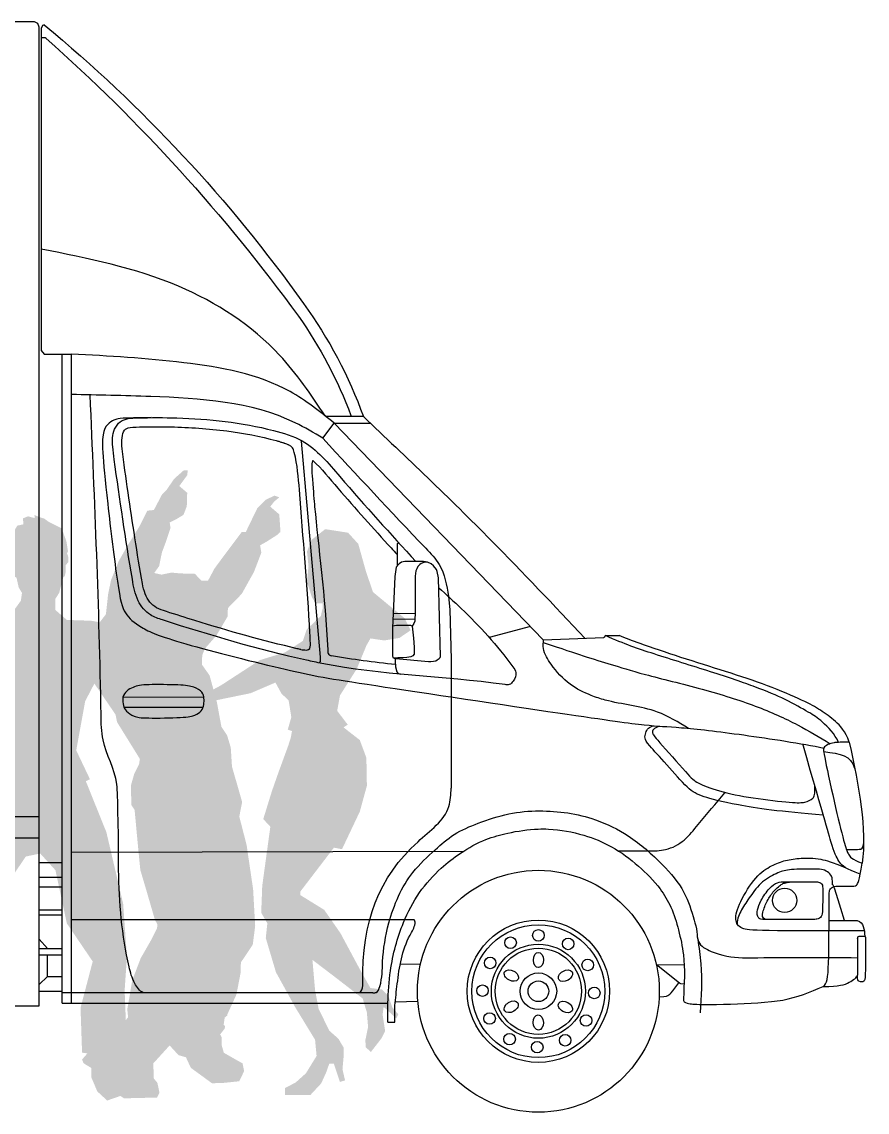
# Model space of a CAD drawing. Header units: metres. Extents: x -22.6 to 47.7, y -9.5 to 1.5.
# Drawn here: x 3.893 to 6.539, y -6.419 to -3.007 of the extents above; entities that cross this region are included whole.
import ezdxf

# ---------------------------------------------------------------- set-up
doc = ezdxf.new("R2010")
doc.units = ezdxf.units.M
doc.layers.add('furgoone', color=7, linetype='Continuous')
doc.layers.add('persone', color=7, linetype='Continuous')

msp = doc.modelspace()

# ---------------------------------------------------------------- hatches: boundary and pattern name
at = {"layer": 'persone', "transparency": 33554483}
h = msp.add_hatch(color=256, dxfattribs=at)
h.dxf.hatch_style = 1
h.paths.add_polyline_path([(4.5384, -4.8418), (4.5817, -4.7972), (4.62, -4.7285), (4.643, -4.6683), (4.6391, -4.6454), (4.6595, -4.6339), (4.6914, -4.6136), (4.7029, -4.6034), (4.6991, -4.5486), (4.671, -4.5244), (4.6825, -4.5091), (4.6991, -4.4951), (4.6838, -4.49), (4.657, -4.5027), (4.6302, -4.5295), (4.5945, -4.6034), (4.5818, -4.6034), (4.5283, -4.6747), (4.4964, -4.718), (4.476, -4.7562), (4.4556, -4.7562), (4.4352, -4.7346), (4.3894, -4.7333), (4.3613, -4.7307), (4.3307, -4.7371), (4.3078, -4.732), (4.3231, -4.7104), (4.332, -4.6671), (4.3435, -4.6365), (4.3588, -4.5906), (4.3562, -4.5741), (4.3766, -4.5639), (4.3995, -4.5499), (4.4097, -4.5231), (4.411, -4.4811), (4.3863, -4.4598), (4.4113, -4.4257), (4.4124, -4.411), (4.3999, -4.411), (4.3704, -4.4371), (4.3454, -4.4734), (4.3318, -4.4871), (4.3067, -4.5348), (4.2863, -4.537), (4.2624, -4.5847), (4.2238, -4.6472), (4.1965, -4.6949), (4.1726, -4.754), (4.1635, -4.7983), (4.1567, -4.8608), (4.1272, -4.8994), (4.1176, -4.9669), (4.1176, -5.0738), (4.1865, -5.1745), (4.1916, -5.1987), (4.2629, -5.3138), (4.2604, -5.3304), (4.2451, -5.361), (4.2349, -5.3966), (4.2362, -5.4578), (4.2464, -5.4731), (4.2553, -5.5691), (4.2642, -5.6608), (4.2834, -5.7257), (4.3101, -5.8175), (4.3178, -5.8315), (4.3165, -5.8442), (4.2999, -5.8773), (4.2655, -5.9372), (4.2388, -6.0072), (4.2311, -6.0535), (4.2235, -6.0968), (4.226, -6.1223), (4.1941, -6.1592), (4.1763, -6.1783), (4.1661, -6.1949), (4.1648, -6.2102), (4.147, -6.228), (4.1572, -6.2509), (4.1763, -6.2675), (4.1738, -6.307), (4.1789, -6.3337), (4.198, -6.3656), (4.2133, -6.3757), (4.3165, -6.3732), (4.3241, -6.3579), (4.3178, -6.3273), (4.3063, -6.3133), (4.305, -6.2662), (4.356, -6.2102), (4.384, -6.2407), (4.407, -6.2471), (4.4223, -6.2802), (4.4886, -6.3286), (4.5255, -6.3273), (4.5739, -6.3223), (4.5892, -6.2904), (4.5841, -6.2662), (4.5612, -6.2535), (4.5255, -6.2331), (4.5191, -6.2102), (4.5191, -6.1847), (4.514, -6.1758), (4.5281, -6.1579), (4.5298, -6.1493), (4.525, -6.1463), (4.5283, -6.1231), (4.5361, -6.1167), (4.537, -6.1121), (4.565, -6.051), (4.5778, -5.9847), (4.579, -5.9503), (4.6161, -5.8952), (4.6237, -5.8366), (4.6173, -5.722), (4.5969, -5.5831), (4.574, -5.494), (4.583, -5.4486), (4.5511, -5.3378), (4.5473, -5.278), (4.5358, -5.2398), (4.518, -5.213), (4.504, -5.1366), (4.481, -5.0525), (4.4568, -5.0181), (4.4581, -4.9896), (4.4658, -4.9692), (4.5027, -4.9272), (4.5371, -4.8686)])
at = {"layer": 'persone', "transparency": 33554534}
h = msp.add_hatch(dxfattribs=at)
h.set_pattern_fill('ANGLE', color=256)
h.set_pattern_definition([(0, (-21.604, -2.895), (0, 6.985), [5.08, -1.905]), (90, (-21.604, -2.895), (-6.985, 4e-16), [5.08, -1.905])])
h.paths.add_polyline_path([(4.2273, -5.1802), (4.2022, -5.0895), (4.2005, -5.0388), (4.2036, -4.9764), (4.2067, -4.9203), (4.2371, -4.8774), (4.2371, -4.836), (4.2141, -4.7915), (4.2157, -4.7639), (4.2525, -4.7454), (4.3247, -4.8038), (4.3692, -4.8375), (4.3938, -4.8851), (4.4265, -4.9371), (4.4809, -4.9935), (4.4782, -5.0155), (4.4675, -5.037), (4.4628, -5.0539), (4.4797, -5.0585), (4.5058, -5.0769), (4.5289, -5.0938), (4.5504, -5.1045), (4.5672, -5.0861), (4.5657, -5.0585), (4.5427, -5.0201), (4.5074, -4.9848), (4.4859, -4.9188), (4.4291, -4.8249), (4.4148, -4.7763), (4.3471, -4.6813), (4.2877, -4.6314), (4.2343, -4.6089), (4.1749, -4.6136), (4.1226, -4.6124), (4.106, -4.5946), (4.0679, -4.5478), (4.0358, -4.4968), (3.9895, -4.46), (3.9277, -4.4434), (3.8909, -4.4458), (3.8791, -4.4557), (3.8374, -4.4855), (3.8235, -4.5251), (3.8077, -4.5489), (3.8077, -4.5827), (3.8235, -4.6303), (3.8414, -4.664), (3.8335, -4.6977), (3.7977, -4.7294), (3.7342, -4.7493), (3.6231, -4.7889), (3.4207, -4.8841), (3.3909, -4.8841), (3.3631, -4.8742), (3.3076, -4.8821), (3.2718, -4.9119), (3.2818, -4.9258), (3.3056, -4.9258), (3.3512, -4.9297), (3.3869, -4.9397), (3.4167, -4.9317), (3.4306, -4.9159), (3.5715, -4.8881), (3.7501, -4.8405), (3.8156, -4.8191), (3.8096, -4.8583), (3.8037, -4.8802), (3.8057, -4.9059), (3.8255, -4.9079), (3.8671, -4.9214), (3.907, -4.9009), (3.9062, -4.922), (3.9276, -4.9581), (3.9585, -4.9694), (3.9829, -4.9784), (3.9794, -5.0303), (3.9589, -5.082), (3.9021, -5.137), (3.8621, -5.2198), (3.8413, -5.3117), (3.8142, -5.5185), (3.7815, -5.5929), (3.9077, -5.6406), (3.9514, -5.8294), (4.0136, -6.0335), (3.9939, -6.1593), (3.9874, -6.2013), (4.0022, -6.2251), (3.9905, -6.2987), (3.9593, -6.3734), (3.9739, -6.4022), (4.0348, -6.4047), (4.0604, -6.3864), (4.0787, -6.3243), (4.0872, -6.295), (4.0909, -6.3182), (4.0909, -6.3462), (4.0897, -6.3742), (4.1043, -6.3742), (4.1092, -6.2706), (4.1165, -6.2317), (4.1165, -6.1841), (4.1043, -6.1354), (4.1128, -6.1196), (4.1259, -6.175), (4.1333, -6.1731), (4.1275, -6.133), (4.125, -6.0635), (4.0921, -5.9856), (4.0726, -5.932), (4.0848, -5.7779), (4.0509, -5.6616), (4.1571, -5.6283), (4.2309, -5.5773), (4.1763, -5.4705), (4.1693, -5.3912), (4.1974, -5.3351)])
at = {"layer": 'persone', "transparency": 33554483}
h = msp.add_hatch(color=256, dxfattribs=at)
h.dxf.hatch_style = 1
h.paths.add_polyline_path([(4.1225, -5.074), (4.1225, -5.024), (4.2368, -5.0074), (4.3319, -4.9812), (4.3867, -4.9432), (4.3986, -4.9146), (4.37, -4.8837), (4.3319, -4.8671), (4.3081, -4.8242), (4.282, -4.81), (4.2391, -4.81), (4.2106, -4.8385), (4.213, -4.8718), (4.1915, -4.8908), (4.163, -4.8908), (4.1106, -4.8813), (4.0345, -4.8789), (3.9988, -4.848), (3.9988, -4.8124), (4.0103, -4.7942), (4.0232, -4.745), (4.0279, -4.7415), (4.0302, -4.731), (4.0302, -4.7076), (4.0395, -4.6979), (4.0384, -4.6792), (4.0348, -4.6701), (4.0379, -4.664), (4.033, -4.6329), (4.0181, -4.5922), (3.9792, -4.5729), (3.9634, -4.5617), (3.9515, -4.5582), (3.933, -4.5505), (3.9338, -4.5603), (3.913, -4.5547), (3.897, -4.561), (3.8984, -4.5797), (3.879, -4.5839), (3.872, -4.5964), (3.8685, -4.6082), (3.8499, -4.6277), (3.8481, -4.6531), (3.8508, -4.673), (3.8565, -4.6827), (3.8602, -4.6903), (3.8527, -4.6973), (3.8539, -4.7171), (3.8632, -4.7374), (3.8771, -4.7473), (3.8835, -4.7769), (3.8939, -4.7943), (3.8905, -4.8187), (3.8707, -4.846), (3.848, -4.8529), (3.8411, -4.8551), (3.7917, -4.8529), (3.7348, -4.8541), (3.7063, -4.8523), (3.7179, -4.8465), (3.7202, -4.8233), (3.6958, -4.7989), (3.6615, -4.7931), (3.6232, -4.8181), (3.5971, -4.8465), (3.5561, -4.8567), (3.5152, -4.8902), (3.5171, -4.9143), (3.5645, -4.9469), (3.6463, -4.9831), (3.703, -5.0026), (3.7179, -5.0314), (3.7274, -5.1347), (3.763, -5.2545), (3.7485, -5.3663), (3.7727, -5.3895), (3.7378, -5.4989), (3.6917, -5.6738), (3.6607, -5.8094), (3.5989, -5.9355), (3.5489, -6.0805), (3.5144, -6.133), (3.499, -6.1749), (3.4799, -6.209), (3.487, -6.2351), (3.5034, -6.252), (3.488, -6.2916), (3.4775, -6.3517), (3.4925, -6.4002), (3.5623, -6.4007), (3.5734, -6.3643), (3.5703, -6.3255), (3.5917, -6.2946), (3.5917, -6.247), (3.6257, -6.2388), (3.6679, -6.1257), (3.7226, -5.9735), (3.7417, -5.8617), (3.9059, -5.6191), (3.9511, -5.6096), (3.9987, -5.662), (4.0344, -5.8284), (4.1153, -5.9474), (4.0772, -6.0924), (4.082, -6.2328), (4.0986, -6.2351), (4.082, -6.2542), (4.0867, -6.266), (4.1105, -6.2803), (4.1105, -6.3089), (4.1296, -6.354), (4.1605, -6.3826), (4.2152, -6.3636), (4.2152, -6.3231), (4.1962, -6.2756), (4.1986, -6.2232), (4.2224, -6.2232), (4.2152, -6.0377), (4.2224, -5.9331), (4.2105, -5.7666), (4.1581, -5.543), (4.0939, -5.3837), (4.1067, -5.3773), (4.0637, -5.2869), (4.0916, -5.1334)])
h = msp.add_hatch(color=256, dxfattribs=at)
h.dxf.hatch_style = 1
h.paths.add_polyline_path([(4.9733, -5.3976), (4.9717, -5.3102), (4.9511, -5.2547), (4.9002, -5.215), (4.8058, -5.2291), (4.739, -5.2265), (4.7346, -5.2493), (4.7268, -5.2732), (4.6966, -5.3558), (4.676, -5.4146), (4.649, -5.5019), (4.6712, -5.5258), (4.7566, -5.5799), (4.87, -5.5914), (4.8954, -5.5961), (4.9511, -5.4786)])
h.paths.add_polyline_path([(4.87, -5.5914), (4.7566, -5.5799), (4.6712, -5.5258), (4.6458, -5.7107), (4.6426, -5.7948), (4.6617, -5.8282), (4.6569, -5.8742), (4.6887, -5.9812), (4.7491, -6.0908), (4.8111, -6.1924), (4.8159, -6.243), (4.7825, -6.2973), (4.7507, -6.3259), (4.7174, -6.3434), (4.7174, -6.3649), (4.7968, -6.3649), (4.8302, -6.3291), (4.8461, -6.2941), (4.8556, -6.2671), (4.8699, -6.2671), (4.889, -6.3243), (4.9049, -6.3195), (4.8969, -6.2846), (4.9001, -6.2497), (4.9001, -6.2163), (4.8842, -6.1893), (4.8556, -6.1639), (4.8222, -6.0956), (4.8111, -6.0368), (4.8029, -5.9425), (4.8747, -5.9971), (4.96, -6.0631), (4.9732, -6.1067), (4.977, -6.1525), (4.9685, -6.1936), (4.9697, -6.216), (4.9859, -6.2306), (5.0187, -6.1882), (5.0304, -6.1655), (5.0225, -6.1142), (5.0257, -6.0892), (5.0654, -6.1258), (5.0717, -6.1131), (5.0527, -6.0908), (5.04, -6.0543), (5.0209, -6.0352), (4.9843, -6.0305), (4.9494, -5.9685), (4.8906, -5.859), (4.8397, -5.7859), (4.765, -5.7398), (4.765, -5.7287)])
h.paths.add_polyline_path([(4.9416, -5.032), (4.9718, -4.9589), (4.9845, -4.9367), (4.9058, -4.9365), (4.8545, -4.903), (4.8351, -4.8267), (4.8351, -4.841), (4.8292, -4.8663), (4.7846, -4.9089), (4.7729, -4.9444), (4.7859, -4.9748), (4.8049, -4.9831), (4.8416, -4.999), (4.7927, -5.0295), (4.7206, -5.0454), (4.6871, -5.0747), (4.7062, -5.1097), (4.7284, -5.1303), (4.7368, -5.1831), (4.7257, -5.2221), (4.739, -5.2265), (4.8058, -5.2291), (4.9002, -5.215), (4.9134, -5.2066), (4.8803, -5.1632), (4.8891, -5.1149)])
h.paths.add_polyline_path([(4.8416, -4.999), (4.8049, -4.9831), (4.7859, -4.9748), (4.7729, -4.9444), (4.7174, -4.9803), (4.6382, -5.0046), (4.5169, -5.0834), (4.4233, -5.1338), (4.4026, -5.1605), (4.3487, -5.1932), (4.3661, -5.2228), (4.3645, -5.2494), (4.3724, -5.2653), (4.4044, -5.2671), (4.4357, -5.2141), (4.4598, -5.1509), (4.4932, -5.1319), (4.6092, -5.1081), (4.6871, -5.0747), (4.7206, -5.0454), (4.7927, -5.0295)])
h.paths.add_polyline_path([(4.9924, -4.7917), (4.9702, -4.7266), (4.9463, -4.6409), (4.9145, -4.6059), (4.843, -4.5948), (4.8001, -4.6282), (4.7858, -4.6647), (4.7906, -4.7107), (4.7858, -4.76), (4.8017, -4.8092), (4.8144, -4.8267), (4.8351, -4.8267), (4.8545, -4.903), (4.9058, -4.9365), (4.9845, -4.9367), (5.0274, -4.943), (5.0751, -4.9351), (5.11, -4.9113), (5.0909, -4.8731)])

# ---------------------------------------------------------------- linework, layer by layer
at = {"layer": 'furgoone'}
for p, q in [((4.0195, -6.0774), (4.0195, -4.0469)), ((4.0488, -6.0774), (4.0488, -4.0469)), ((5.7197, -4.928), (5.763, -4.928)), ((4.0488, -5.6051), (5.2758, -5.6023)), ((5.7602, -5.6012), (5.8815, -5.6009)), ((4.0488, -5.8161), (5.1204, -5.8159)), ((4.9921, -6.0454), (4.0195, -6.0454)), ((4.0195, -6.0774), (5.0393, -6.0774))]:
    msp.add_line(p, q, dxfattribs=at)
for points in [[(3.9329, -3.0074), (-0.6636, -3.0074), (-0.6722, -3.0142), (-0.6722, -3.3746)], [(3.9475, -5.622), (3.9475, -3.0244), (3.9432, -3.0124), (3.9329, -3.0074)], [(3.9635, -3.0168), (3.9586, -3.0193), (3.9544, -3.0285), (3.9544, -4.0361), (3.963, -4.0469), (4.0488, -4.0469)], [(3.9695, -3.0591), (3.9662, -3.0573), (3.9592, -3.0573), (3.9544, -3.0573)], [(4.8357, -4.3106), (4.8711, -4.2628), (4.9832, -4.2628)], [(4.9625, -4.2424), (4.8455, -4.2424)], [(4.8711, -4.2628), (5.5247, -4.9406), (5.7149, -4.9341)], [(4.7664, -4.3165), (4.7676, -4.3194), (4.8273, -4.9953), (4.8273, -5.0091), (4.8237, -5.0133)], [(5.0731, -4.6376), (5.0729, -4.6376), (5.0678, -4.6409), (5.0675, -4.7106)], [(5.0639, -4.9991), (5.166, -5.0088), (5.1732, -5.0094), (5.1822, -5.0082), (5.1886, -5.0067), (5.1937, -5.0035), (5.1993, -4.9997), (5.2025, -4.9968), (5.204, -4.9933), (5.1973, -4.7475), (5.1931, -4.7273), (5.1907, -4.7215), (5.1812, -4.7099), (5.1741, -4.7029), (5.1634, -4.6984), (5.1506, -4.6959), (5.0924, -4.6963), (5.0816, -4.6984), (5.0742, -4.7033), (5.0647, -4.7137), (5.0606, -4.7425), (5.0535, -4.9044), (5.0535, -4.9609), (5.0535, -4.9832), (5.0535, -4.9911), (5.0548, -4.996), (5.0585, -4.9981), (5.0639, -4.9991)], [(5.1634, -4.6984), (5.1511, -4.6989), (5.1436, -4.7019), (5.1385, -4.7059), (5.133, -4.7112), (5.1292, -4.7187), (5.1263, -4.7257), (5.1239, -4.7415), (5.1243, -4.8522), (5.1234, -4.8822), (5.1201, -4.8897), (5.1147, -4.8985), (5.1188, -4.9363), (5.1209, -4.9639), (5.1209, -4.9764), (5.1209, -4.986), (5.1168, -4.991), (5.1113, -4.9948), (5.0978, -4.9961), (5.0863, -4.9976), (5.0703, -4.9979), (5.0643, -4.9984), (5.0585, -4.9981)], [(5.2286, -4.8057), (5.233, -4.8466), (5.2369, -5.003), (5.2369, -5.0625), (5.2369, -5.1848), (5.2369, -5.4053)], [(5.1236, -4.8769), (5.0547, -4.8776)], [(5.1241, -4.8585), (5.0555, -4.8595)], [(5.1147, -4.8985), (5.1106, -4.8963), (5.095, -4.8963), (5.0805, -4.8964), (5.0717, -4.8963), (5.0658, -4.8964), (5.0592, -4.8972), (5.0559, -4.8988), (5.0538, -4.8987)], [(5.4849, -4.8993), (5.3564, -4.9338)], [(5.7197, -4.928), (5.7149, -4.9341)], [(5.0619, -4.9983), (5.0614, -5.0082), (5.0632, -5.0259), (5.0668, -5.0408), (5.0698, -5.0454), (5.0779, -5.0486)], [(4.21, -5.1203), (4.4627, -5.1197)], [(4.2137, -5.1515), (4.4605, -5.1522)], [(3.8539, -5.4934), (3.9475, -5.4934)], [(3.9475, -5.6382), (4.0195, -5.6382)], [(3.9475, -5.6842), (4.0195, -5.6842)], [(3.9475, -5.7142), (4.0195, -5.7142)], [(3.9475, -5.7861), (4.0195, -5.7861)], [(3.9475, -5.8013), (4.0195, -5.8013)], [(6.4195, -5.8191), (6.5079, -5.8191)], [(3.9475, -5.8776), (3.9736, -5.907)], [(6.5087, -5.8758), (6.5087, -5.9904)], [(3.9475, -5.907), (4.0195, -5.907)], [(3.9475, -5.9268), (4.0195, -5.9268)], [(3.9475, -6.0191), (3.9736, -5.994), (3.9736, -5.9268)], [(5.141, -5.9562), (5.0774, -5.9572)], [(5.9661, -6.0187), (5.9558, -6.0177), (5.9517, -6.0158), (5.9461, -6.0115), (5.8792, -5.9583)], [(5.9663, -5.9588), (5.8793, -5.9585)], [(3.9736, -5.994), (4.0195, -5.994)], [(5.8879, -6.0579), (5.902, -6.0574), (5.9112, -6.0565), (5.9153, -6.0538), (5.9211, -6.05), (5.9251, -6.0456), (5.9303, -6.0398), (5.9402, -6.0268), (5.9496, -6.0142)], [(3.9475, -6.0406), (4.0195, -6.0406)], [(5.0621, -6.0741), (5.1327, -6.0718)], [(5.0393, -6.1371), (5.0602, -6.1371), (5.0602, -6.0976)]]:
    msp.add_lwpolyline(points, dxfattribs=at)
for points in [[(3.9635, -3.0168, -0.065287), (4.7751, -3.889, -0.070003), (4.9625, -4.2424)], [(3.9695, -3.0591, -0.053889), (4.7589, -3.9285, -0.065364), (4.9235, -4.2393)]]:
    msp.add_lwpolyline(points, format="xyb", dxfattribs=at)
msp.add_lwpolyline([(3.9475, -5.5617), (-0.6332, -5.5617), (-0.6332, -6.086), (3.9475, -6.086)], close=True, dxfattribs=at)
for centre, radius in [((5.5099, -6.0406), 0.3784), ((6.2805, -5.7563), 0.0381), ((5.5099, -6.0406), 0.2227), ((5.5099, -6.0406), 0.2078), ((5.5099, -5.8657), 0.0181), ((5.5099, -6.0406), 0.1471), ((5.4229, -5.8888), 0.0181), ((5.603, -5.8925), 0.0181), ((5.3589, -5.9521), 0.0181), ((5.5099, -6.0406), 0.1349), ((5.6643, -5.9584), 0.0181), ((5.5099, -6.0406), 0.0573), ((5.3349, -6.0388), 0.0181), ((5.5099, -6.0406), 0.0323), ((5.6848, -6.046), 0.0181), ((5.3572, -6.126), 0.0181), ((5.659, -6.1322), 0.0181), ((5.4198, -6.1907), 0.0181), ((5.5063, -6.2156), 0.0181), ((5.5937, -6.1942), 0.0181)]:
    msp.add_circle(centre, radius, dxfattribs=at)
for centre, major_axis in [((5.5102, -5.9428), (0.0004, -0.0239)), ((5.4253, -5.9915), (0.0209, -0.0116)), ((5.5947, -5.992), (-0.0205, -0.0123)), ((5.425, -6.0893), (0.0205, 0.0123)), ((5.5944, -6.0898), (-0.0209, 0.0116)), ((5.5096, -6.1384), (-0.0004, 0.0239))]:
    msp.add_ellipse(centre, major_axis=major_axis, ratio=0.664051, dxfattribs=at)
for points in [[(4.8432, -4.2406), (4.6999, -4.0501), (4.3842, -3.835), (3.9544, -3.7188)], [(4.8711, -4.2628), (4.7328, -4.1643), (4.4, -4.0739), (4.0488, -4.0469)], [(4.8357, -4.3106), (4.7489, -4.262), (4.2967, -4.1799), (4.0488, -4.1734)], [(4.9625, -4.2424), (5.3622, -4.6299), (5.6555, -4.9361)], [(4.8357, -4.3106), (5.1575, -4.6545), (5.1996, -4.7055), (5.2286, -4.8057)], [(5.9798, -5.218), (5.8823, -5.167), (5.7187, -5.1294), (5.6753, -5.1151), (5.6091, -5.0801), (5.55, -5.0176), (5.526, -4.9683), (5.526, -4.9406)], [(4.9401, -6.0454), (4.9542, -6.0414), (4.9602, -6.0139), (5.1333, -5.5727), (5.2298, -5.4622), (5.2369, -5.4053)], [(5.8815, -5.6009), (5.908, -5.5971), (5.966, -5.5674), (6.0103, -5.5192), (6.0932, -5.4198)], [(5.0393, -6.1371), (5.0393, -6.0774), (5.047, -5.9766), (5.0881, -5.8254), (5.1382, -5.732), (5.2062, -5.6555), (5.2667, -5.6083), (5.346, -5.5658), (5.4141, -5.546), (5.5093, -5.5332), (5.5419, -5.5332), (5.6526, -5.5527), (5.7389, -5.5886), (5.8231, -5.649), (5.8908, -5.7206), (5.9246, -5.7776), (5.9483, -5.8488), (5.9637, -5.9264), (5.9637, -6.0636)], [(5.0602, -6.0976), (5.0612, -6.0854), (5.0684, -6.0175), (5.1083, -5.8652), (5.1239, -5.8288), (5.1235, -5.8212), (5.1204, -5.8159)], [(5.9637, -6.0636), (5.9643, -6.0698), (5.9802, -6.0788), (5.9976, -6.081), (6.0676, -6.0817), (6.2394, -6.073), (6.2752, -6.0681), (6.4014, -6.0261)]]:
    msp.add_spline(points, degree=3, dxfattribs=at)
for points, knots in [([(4.2728, -6.0454), (4.2618, -6.0396), (4.2409, -6.0112), (4.2078, -5.8851), (4.1956, -5.7348), (4.1964, -5.5562), (4.1939, -5.467), (4.191, -5.356), (4.143, -5.2774), (4.137, -4.8652), (4.1218, -4.5068), (4.1074, -4.1747)], [0.059546, 0.059546, 0.059546, 0.059546, 0.097695, 0.152963, 0.457839, 0.539972, 0.689691, 0.726073, 0.871181, 0.949831, 1.951292, 1.951292, 1.951292, 1.951292]), ([(5.1981, -4.778), (5.222, -4.7996), (5.3062, -4.8759), (5.3838, -4.9614), (5.4445, -5.0453), (5.4343, -5.0674), (5.4206, -5.0831), (5.2081, -5.0536), (5.005, -5.0525), (4.6477, -4.9755), (4.4709, -4.9236), (4.2889, -4.8641), (4.2506, -4.8173), (4.2216, -4.6489), (4.1977, -4.488), (4.1766, -4.3322), (4.1764, -4.2888), (4.2054, -4.2485), (4.2807, -4.2454), (4.4367, -4.2454), (4.6131, -4.2641), (4.7962, -4.3194), (4.9314, -4.4833), (5.0472, -4.6095), (5.1267, -4.6961)], [0.012148, 0.012148, 0.012148, 0.012148, 0.108256, 0.352099, 0.372045, 0.400438, 0.416452, 0.42965, 1.006566, 1.05577, 1.523579, 1.564585, 1.623134, 1.693015, 2.071993, 2.112366, 2.167483, 2.196709, 2.25135, 2.375192, 2.679869, 2.775385, 2.938042, 3.294551, 3.294551, 3.294551, 3.294551]), ([(4.767, -4.9716), (4.7631, -4.9707), (4.7593, -4.9698), (4.6477, -4.9437), (4.5416, -4.9139), (4.4054, -4.8717), (4.3757, -4.8622), (4.3214, -4.8446), (4.3063, -4.8384), (4.2818, -4.8079), (4.2753, -4.7885), (4.2622, -4.7203), (4.2549, -4.67), (4.24, -4.5749), (4.2329, -4.5274), (4.2195, -4.4343), (4.2119, -4.3873), (4.2048, -4.3181), (4.2063, -4.2959), (4.2194, -4.2799), (4.2226, -4.2785), (4.2427, -4.2753), (4.2579, -4.2752), (4.3025, -4.2741), (4.3314, -4.2741), (4.4182, -4.2761), (4.4768, -4.2799), (4.5871, -4.2944), (4.6395, -4.3042), (4.703, -4.3217), (4.7159, -4.3259), (4.7281, -4.3308)], [1.080289, 1.080289, 1.080289, 1.080289, 1.092229, 1.092229, 1.427115, 1.427115, 1.520307, 1.520307, 1.597259, 1.597259, 1.674212, 1.674212, 1.818681, 1.818681, 1.963151, 1.963151, 2.102424, 2.102424, 2.184411, 2.184411, 2.225709, 2.225709, 2.267008, 2.267008, 2.356985, 2.356985, 2.536939, 2.536939, 2.69607, 2.69607, 2.7402, 2.7402, 2.7402, 2.7402]), ([(4.767, -4.9716), (4.7695, -4.9719), (4.7776, -4.9728), (4.7973, -4.9746), (4.7963, -4.9473), (4.7886, -4.7921), (4.7698, -4.5783), (4.7557, -4.3894), (4.7402, -4.333), (4.7157, -4.3267), (4.6999, -4.3213), (4.6946, -4.3194)], [0.0202858, 0.0202858, 0.0202858, 0.0202858, 0.0278338, 0.0435796, 0.0682981, 0.1012908, 0.549886, 0.6683207, 0.6838156, 0.7170857, 0.7341672, 0.7341672, 0.7341672, 0.7341672]), ([(4.8051, -4.3805), (4.7986, -4.3781), (4.8047, -4.4664), (4.8168, -4.6147), (4.8432, -4.8088), (4.8514, -4.9869), (4.8588, -4.9898), (4.8623, -4.9909)], [0.0726218, 0.0726218, 0.0726218, 0.0726218, 0.1276569, 0.2145243, 0.6636565, 0.6780435, 0.6876221, 0.6876221, 0.6876221, 0.6876221]), ([(4.8051, -4.3805), (4.8313, -4.4054), (4.8563, -4.4364), (4.9376, -4.531), (4.9934, -4.5928), (5.0553, -4.6605), (5.0615, -4.6673), (5.0676, -4.6741)], [2.8441762, 2.8441762, 2.8441762, 2.8441762, 2.9605173, 2.9605173, 3.2101146, 3.2101146, 3.2378415, 3.2378415, 3.2378415, 3.2378415]), ([(6.4487, -5.2619), (6.4389, -5.236), (6.3928, -5.1907), (6.3628, -5.1713), (6.2826, -5.126), (6.1992, -5.0912), (6.0573, -5.043), (5.8625, -4.983), (5.7804, -4.9549), (5.7197, -4.928)], [0, 0, 0, 0, 1, 2, 3, 4, 5, 6, 6.9685, 6.9685, 6.9685, 6.9685]), ([(6.4829, -5.2612), (6.4697, -5.2255), (6.44, -5.1946), (6.3926, -5.1601), (6.3449, -5.1334), (6.2294, -5.0834), (6.0976, -5.0405), (5.9548, -4.9963), (5.8342, -4.9548), (5.7823, -4.9365), (5.763, -4.928)], [0, 0, 0, 0, 1, 2, 3, 4, 5, 6, 7, 7.68298, 7.68298, 7.68298, 7.68298]), ([(5.5254, -4.9495), (5.5847, -4.9691), (5.6577, -4.9942), (5.7363, -5.0172), (5.8262, -5.0464), (6.0279, -5.0949), (6.1943, -5.147), (6.324, -5.2062), (6.3896, -5.2451), (6.4231, -5.2661)], [0.060459, 0.060459, 0.060459, 0.060459, 1, 2, 3, 4, 5, 6, 6.964307, 6.964307, 6.964307, 6.964307]), ([(6.4013, -5.4897), (6.2699, -5.4794), (6.1115, -5.456), (6.0195, -5.431), (5.9804, -5.412), (5.9101, -5.329), (5.8502, -5.2654), (5.8415, -5.2486), (5.8459, -5.2317), (5.8512, -5.2185), (5.8628, -5.2121), (5.8733, -5.2099)], [0, 0, 0, 0, 1, 2, 3, 4, 5, 6, 7, 8, 8.658431, 8.658431, 8.658431, 8.658431]), ([(5.8894, -5.2111), (5.8728, -5.2167), (5.866, -5.2258), (5.8671, -5.2347), (5.8722, -5.2429), (5.9863, -5.3718), (6.0013, -5.3868), (6.07, -5.4145), (6.178, -5.4372), (6.3121, -5.4515), (6.3445, -5.451), (6.3697, -5.439), (6.3767, -5.425), (6.3749, -5.3979)], [0.182368, 0.182368, 0.182368, 0.182368, 1, 2, 3, 4, 5, 6, 7, 8, 9, 10, 10.804516, 10.804516, 10.804516, 10.804516]), ([(6.5168, -5.6738), (6.4715, -5.6584), (6.4513, -5.6387), (6.4324, -5.6019), (6.4073, -5.5092), (6.3371, -5.267)], [0, 0, 0, 0, 1, 2, 2.978052, 2.978052, 2.978052, 2.978052]), ([(4.9921, -6.0454), (4.9959, -6.0454), (5.0073, -6.0453), (5.0221, -6.0045), (5.0201, -5.9349), (5.041, -5.8082), (5.0948, -5.683), (5.1807, -5.6028), (5.2458, -5.5454), (5.3266, -5.512), (5.4152, -5.4819), (5.5402, -5.4715), (5.6708, -5.4902), (5.8014, -5.5547), (5.8927, -5.6353), (5.9686, -5.7229), (5.9925, -5.8008), (6.0069, -5.8517), (6.007, -5.8942), (6.0675, -5.9273), (6.131, -5.9369), (6.2849, -5.934), (6.4048, -5.9349), (6.5087, -5.9357)], [0, 0, 0, 0, 0.010647, 0.032211, 0.110047, 0.232845, 0.408208, 0.507488, 0.583201, 0.666528, 0.767077, 0.862979, 1.040374, 1.155041, 1.29465, 1.404584, 1.496732, 1.534474, 1.565224, 1.616125, 1.715286, 1.763216, 2.07562, 2.07562, 2.07562, 2.07562]), ([(6.4739, -5.5974), (6.4999, -5.5973), (6.5173, -5.5971), (6.5258, -5.5943), (6.5278, -5.5792)], [0.147578, 0.147578, 0.147578, 0.147578, 1, 2, 2, 2, 2]), ([(6.5297, -5.8514), (6.1785, -5.8532), (6.1413, -5.8459), (6.1222, -5.8205), (6.1367, -5.7652), (6.1912, -5.6772), (6.2402, -5.6464), (6.283, -5.6296), (6.33, -5.6239), (6.3844, -5.6233), (6.4282, -5.636), (6.4725, -5.6549)], [0, 0, 0, 0, 1, 2, 3, 4, 5, 6, 7, 8, 8.693964, 8.693964, 8.693964, 8.693964]), ([(6.0085, -5.8776), (6.0124, -5.9033), (6.0243, -5.9796), (6.0197, -6.0568), (6.0166, -6.108)], [0.0668791, 0.0668791, 0.0668791, 0.0668791, 0.1447815, 0.2979806, 0.2979806, 0.2979806, 0.2979806]), ([(6.4014, -6.0261), (6.451, -6.0255), (6.482, -6.0165), (6.5067, -5.9969), (6.5087, -5.9904)], [0, 0, 0, 0, 1, 1.835374, 1.835374, 1.835374, 1.835374])]:
    msp.add_open_spline(points, degree=3, knots=knots, dxfattribs=at)
for points in [[(4.2985, -4.2458), (4.2046, -4.2468), (4.1855, -4.2506), (4.1676, -4.2606), (4.1475, -4.2835), (4.1438, -4.3391), (4.1583, -4.4889), (4.196, -4.7986), (4.2124, -4.86), (4.2606, -4.902), (4.3541, -4.9434), (4.7643, -5.0468), (4.893, -5.0689), (5.6685, -5.1841), (5.86, -5.2113), (5.9372, -5.2124), (6.1374, -5.2349), (6.3335, -5.2654), (6.4034, -5.2796)], [(5.0625, -5.0183), (4.9952, -5.0116), (4.9288, -5.0028), (4.8623, -4.9909)], [(4.21, -5.1203), (4.2134, -5.1049), (4.2432, -5.0862), (4.2782, -5.0803), (4.3944, -5.0817), (4.4338, -5.0871), (4.4604, -5.1049), (4.4637, -5.1241), (4.464, -5.1429), (4.4566, -5.1647), (4.4372, -5.1771), (4.4063, -5.1851), (4.2731, -5.1866), (4.2444, -5.1823), (4.2182, -5.1632), (4.2107, -5.1492), (4.2086, -5.1312), (4.21, -5.1203)], [(6.4829, -5.2612), (6.4487, -5.2619), (6.4358, -5.2619), (6.4143, -5.2684), (6.4015, -5.2787), (6.4015, -5.2913), (6.4416, -5.4775), (6.4712, -5.5931), (6.4792, -5.6111), (6.4901, -5.6271), (6.5231, -5.6398)], [(6.4829, -5.2612), (6.5127, -5.402), (6.5389, -5.5335), (6.5231, -5.6398)], [(6.4028, -5.2904), (6.4573, -5.298), (6.487, -5.3025), (6.4996, -5.3425)], [(6.4682, -5.8191), (6.4341, -5.7073), (6.4304, -5.7073), (6.4304, -5.7084), (6.4304, -5.6835), (6.4205, -5.6702), (6.401, -5.6585), (6.3805, -5.6585), (6.2924, -5.6585), (6.2638, -5.6673), (6.2087, -5.6951), (6.1717, -5.7446), (6.1449, -5.7857), (6.1316, -5.8134), (6.1316, -5.8298)], [(6.4014, -6.0261), (6.4131, -6.0175), (6.4195, -5.9819), (6.4195, -5.7449), (6.4195, -5.7212), (6.434, -5.7121), (6.4454, -5.7121), (6.4902, -5.7121), (6.5063, -5.7121), (6.5133, -5.6966), (6.5231, -5.6398)], [(6.2208, -5.8164), (6.3679, -5.8164), (6.3835, -5.8164), (6.3962, -5.808), (6.3997, -5.7913), (6.3997, -5.7174), (6.3997, -5.7051), (6.3862, -5.6982), (6.3758, -5.6982), (6.2787, -5.6982), (6.2587, -5.6982), (6.233, -5.7158), (6.2043, -5.7578), (6.1943, -5.7887), (6.1943, -5.805), (6.2009, -5.8131), (6.2063, -5.8164), (6.2208, -5.8164)], [(6.2208, -5.8164), (6.21, -5.8123), (6.21, -5.7943), (6.2255, -5.7576), (6.2463, -5.7253), (6.2678, -5.7085), (6.272, -5.7048), (6.2882, -5.6982), (6.331, -5.6982)], [(6.5079, -5.8191), (6.5196, -5.8232), (6.5269, -5.8349), (6.5316, -5.8585), (6.531, -5.8687)], [(6.5087, -5.8758), (6.5087, -5.8712), (6.5131, -5.8679), (6.5211, -5.8679), (6.5316, -5.8679), (6.5339, -5.8712), (6.5339, -5.8845), (6.5339, -6.003), (6.5285, -6.01), (6.5231, -6.0122), (6.5123, -6.0098), (6.5074, -6.0057), (6.5087, -5.9904)]]:
    msp.add_open_spline(points, degree=3, dxfattribs=at)

doc.saveas('drawing.dxf')
